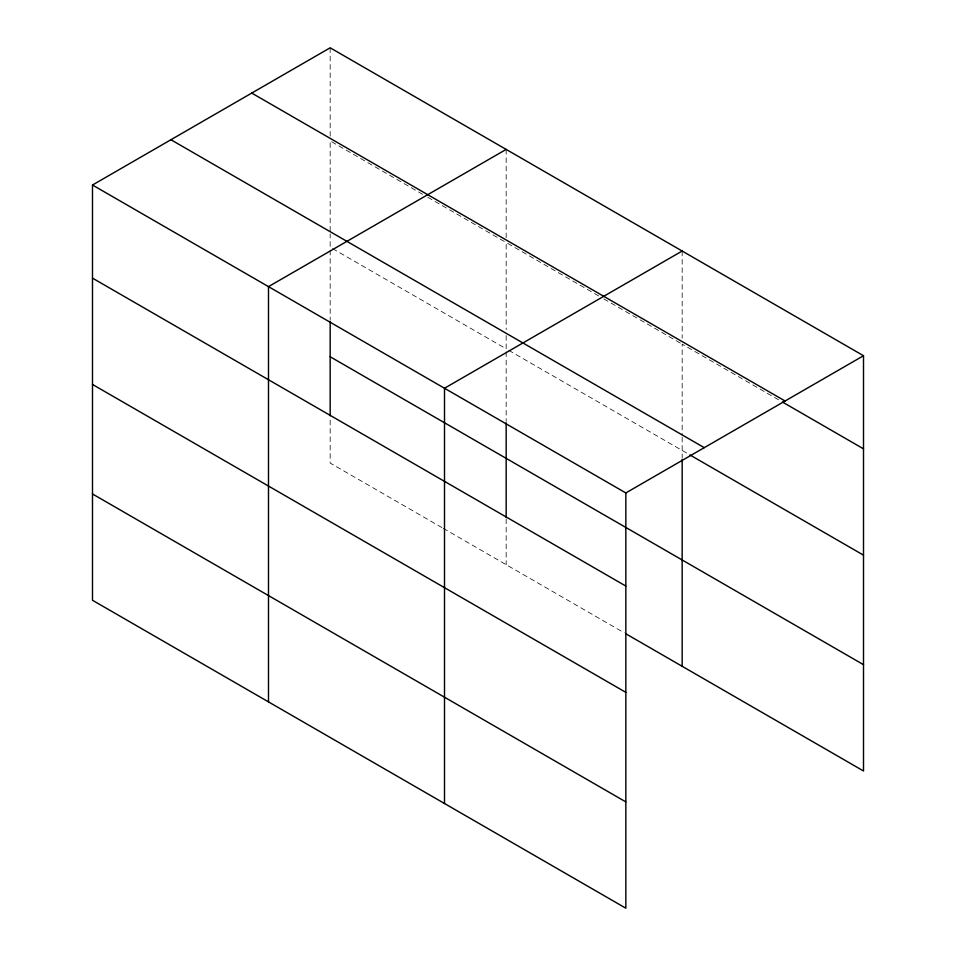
<?xml version="1.0" encoding="UTF-8"?>
<svg xmlns="http://www.w3.org/2000/svg" width="956" height="956" viewBox="0 0 956 956"><rect width="100%" height="100%" fill="white"/><g stroke="black" fill="none" stroke-linecap="round" stroke-linejoin="round"><path stroke-width="0.72" stroke-dasharray="4.78 3.58" d="M422.66 194.319L330.167 140.914L330.167 232.463M427.798 197.283L504.876 241.784M598.659 295.93L506.166 242.525L506.166 329.641M603.798 298.893L680.887 343.407M778.626 399.835L682.166 344.148L682.166 435.685M508.735 350.326L688.595 454.16M441.935 527.592L330.167 463.062L330.167 418.764M443.214 528.333L624.352 632.908M682.166 251.034L682.166 338.233M682.166 437.167L682.166 457.852M506.166 149.411L506.166 238.092M506.166 335.544L506.166 348.832L330.167 247.222L330.167 233.933M506.166 351.796L506.166 421.369M506.166 518.905L506.166 564.673M330.167 47.8L330.167 136.481M330.167 250.185L330.167 319.746"/><path stroke-width="1.43" d="M625.833 692.359L625.833 492.938L92.493 185.022L92.493 600.272L625.833 908.2L625.833 692.359L92.493 384.443M625.642 633.661L863.507 770.978L863.507 355.728L330.167 47.8L92.493 185.022M506.166 149.411L268.493 286.633L268.493 701.895M682.166 251.034L444.504 388.244L444.504 803.506M625.833 492.938L863.507 355.728M251.739 93.079L785.079 401.006M782.486 402.058L863.507 448.842M170.921 139.731L704.261 447.659M689.885 454.913L863.507 555.149M330.167 356.755L863.507 664.671M92.493 278.136L625.833 586.052M92.493 493.965L625.833 801.893M682.166 459.334L682.166 666.296M506.166 422.839L506.166 517.423M330.167 321.228L330.167 415.812"/></g></svg>
